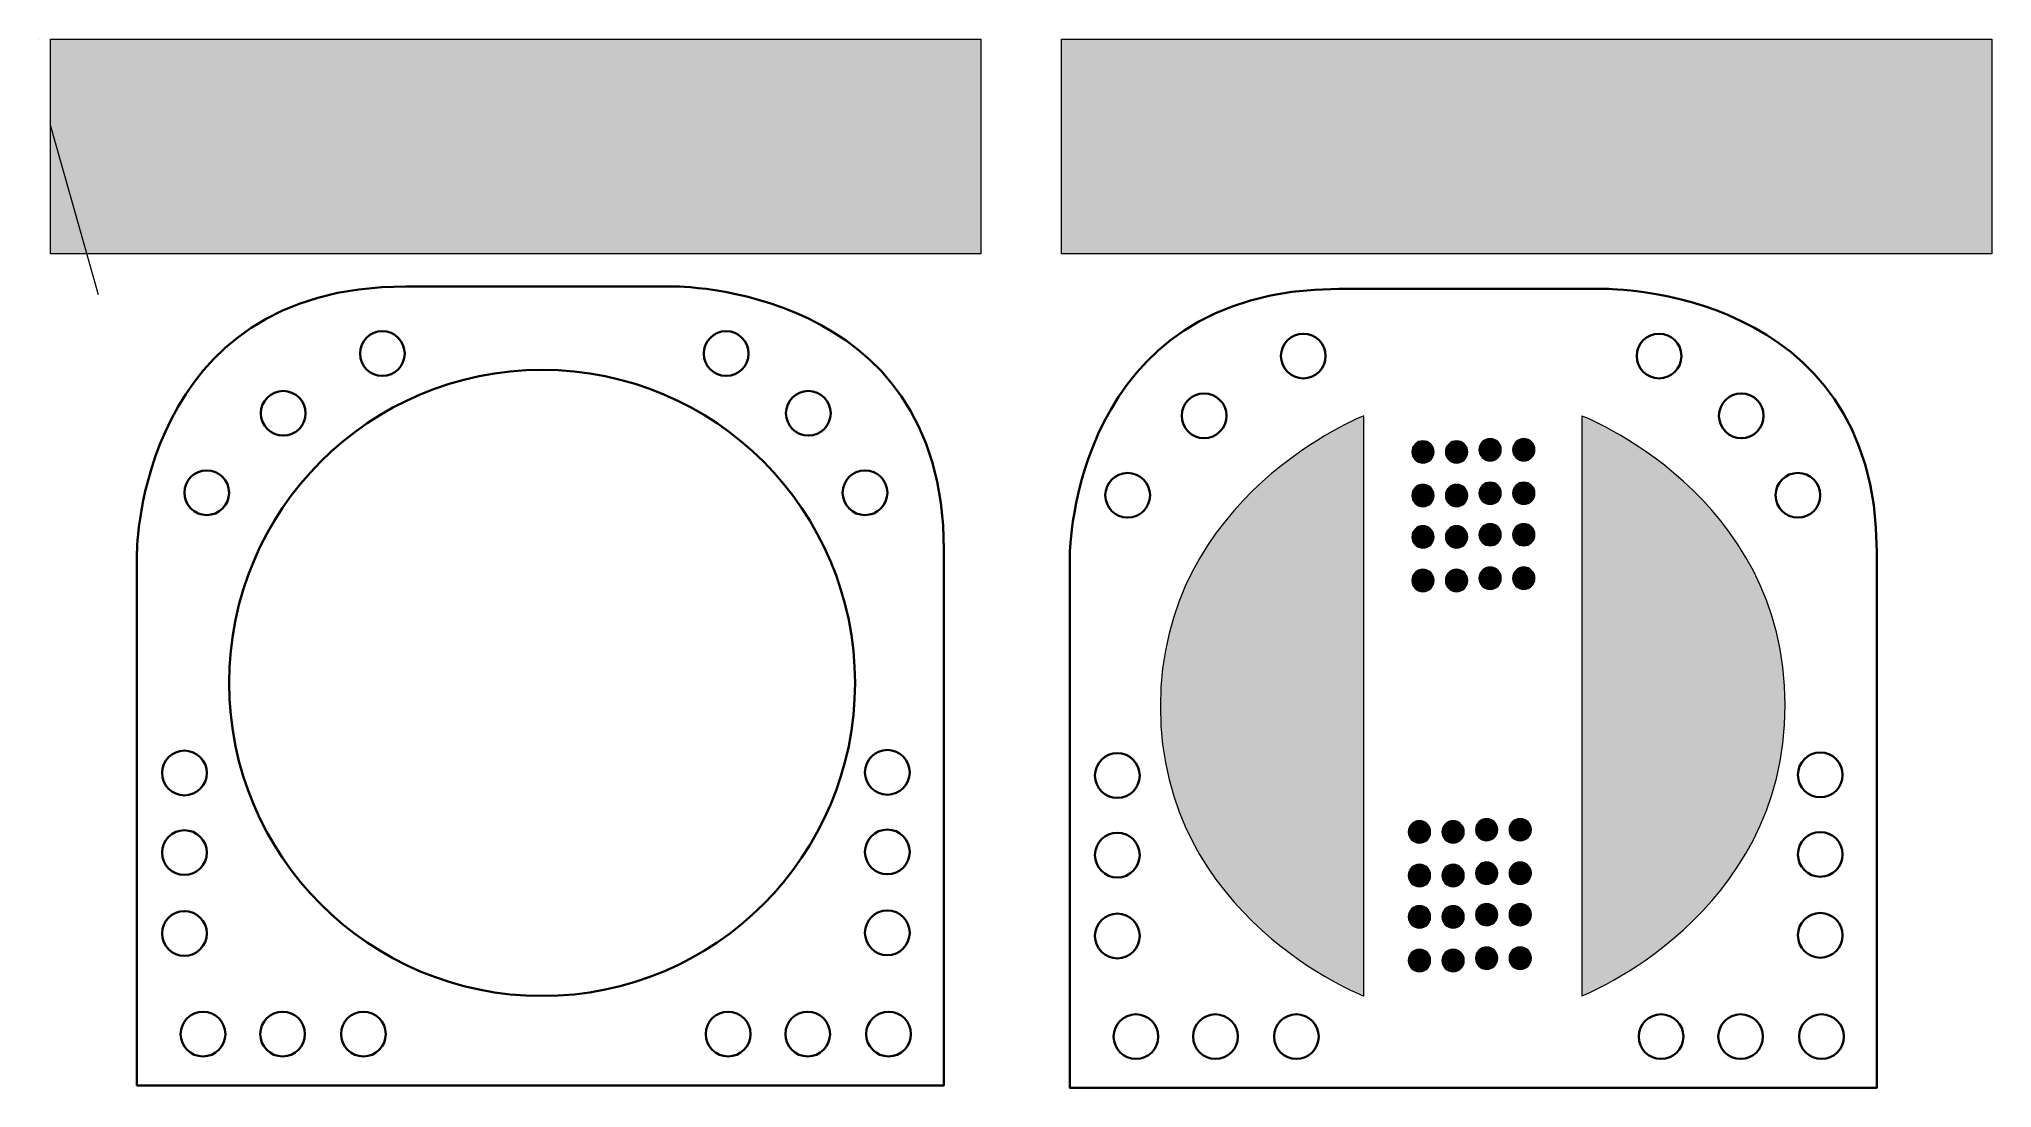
# Model space of a CAD drawing. Header units: inches. Extents: x 1.9 to 45.6, y -24.1 to -0.6.
import ezdxf

# ---------------------------------------------------------------- set-up
doc = ezdxf.new("R2010")
doc.units = ezdxf.units.IN
doc.header["$MEASUREMENT"] = 0
doc.layers.add('Layer 1', color=7, linetype='Continuous')

msp = doc.modelspace()

# ---------------------------------------------------------------- hatches: boundary and pattern name
at = {"layer": 'Layer 1', "true_color": 0xed1c24}
h = msp.add_hatch(color=240, dxfattribs=at)
h.dxf.hatch_style = 2
h.paths.add_polyline_path([(2.203, -0.604), (23.011, -0.604), (23.011, -5.404), (2.203, -5.404)])
h = msp.add_hatch(color=240, dxfattribs=at)
h.dxf.hatch_style = 2
h.paths.add_polyline_path([(24.813, -0.604), (45.622, -0.604), (45.622, -5.404), (24.813, -5.404)])
h = msp.add_hatch(color=240, dxfattribs=at)
h.dxf.hatch_style = 2
edge = h.paths.add_edge_path()
edge.add_spline(control_points=[(31.575, -9.028), (31.575, -9.028), (31.575, -22), (31.575, -22), (31.575, -22), (27.023, -20.251), (27.023, -15.528), (27.023, -10.805), (31.575, -9.028), (31.575, -9.028)], knot_values=[0, 0, 0, 0, 1, 1, 1, 2, 2, 2, 3, 3, 3, 3], degree=3, periodic=1)
h = msp.add_hatch(color=240, dxfattribs=at)
h.dxf.hatch_style = 2
edge = h.paths.add_edge_path()
edge.add_spline(control_points=[(36.446, -22), (36.446, -22), (36.446, -9.028), (36.446, -9.028), (36.446, -9.028), (40.997, -10.777), (40.997, -15.5), (40.997, -20.223), (36.446, -22), (36.446, -22)], knot_values=[0, 0, 0, 0, 1, 1, 1, 2, 2, 2, 3, 3, 3, 3], degree=3, periodic=1)
h = msp.add_hatch(color=240, dxfattribs=at)
h.dxf.hatch_style = 2
edge = h.paths.add_edge_path()
edge.add_spline(control_points=[(33.146, -9.836), (33.146, -9.974), (33.034, -10.086), (32.896, -10.086), (32.758, -10.086), (32.646, -9.974), (32.646, -9.836), (32.646, -9.698), (32.758, -9.586), (32.896, -9.586), (33.034, -9.586), (33.146, -9.698), (33.146, -9.836)], knot_values=[0, 0, 0, 0, 1, 1, 1, 2, 2, 2, 3, 3, 3, 4, 4, 4, 4], degree=3, periodic=1)
h = msp.add_hatch(color=240, dxfattribs=at)
h.dxf.hatch_style = 2
edge = h.paths.add_edge_path()
edge.add_spline(control_points=[(33.898, -9.836), (33.898, -9.974), (33.786, -10.086), (33.648, -10.086), (33.51, -10.086), (33.398, -9.974), (33.398, -9.836), (33.398, -9.698), (33.51, -9.586), (33.648, -9.586), (33.786, -9.586), (33.898, -9.698), (33.898, -9.836)], knot_values=[0, 0, 0, 0, 1, 1, 1, 2, 2, 2, 3, 3, 3, 4, 4, 4, 4], degree=3, periodic=1)
h = msp.add_hatch(color=240, dxfattribs=at)
h.dxf.hatch_style = 2
edge = h.paths.add_edge_path()
edge.add_spline(control_points=[(34.648, -9.786), (34.648, -9.924), (34.536, -10.036), (34.398, -10.036), (34.26, -10.036), (34.148, -9.924), (34.148, -9.786), (34.148, -9.648), (34.26, -9.536), (34.398, -9.536), (34.536, -9.536), (34.648, -9.648), (34.648, -9.786)], knot_values=[0, 0, 0, 0, 1, 1, 1, 2, 2, 2, 3, 3, 3, 4, 4, 4, 4], degree=3, periodic=1)
h = msp.add_hatch(color=240, dxfattribs=at)
h.dxf.hatch_style = 2
edge = h.paths.add_edge_path()
edge.add_spline(control_points=[(35.4, -9.786), (35.4, -9.924), (35.288, -10.036), (35.15, -10.036), (35.012, -10.036), (34.9, -9.924), (34.9, -9.786), (34.9, -9.648), (35.012, -9.536), (35.15, -9.536), (35.288, -9.536), (35.4, -9.648), (35.4, -9.786)], knot_values=[0, 0, 0, 0, 1, 1, 1, 2, 2, 2, 3, 3, 3, 4, 4, 4, 4], degree=3, periodic=1)
h = msp.add_hatch(color=240, dxfattribs=at)
h.dxf.hatch_style = 2
edge = h.paths.add_edge_path()
edge.add_spline(control_points=[(33.146, -10.81), (33.146, -10.948), (33.034, -11.06), (32.896, -11.06), (32.758, -11.06), (32.646, -10.948), (32.646, -10.81), (32.646, -10.672), (32.758, -10.56), (32.896, -10.56), (33.034, -10.56), (33.146, -10.672), (33.146, -10.81)], knot_values=[0, 0, 0, 0, 1, 1, 1, 2, 2, 2, 3, 3, 3, 4, 4, 4, 4], degree=3, periodic=1)
h = msp.add_hatch(color=240, dxfattribs=at)
h.dxf.hatch_style = 2
edge = h.paths.add_edge_path()
edge.add_spline(control_points=[(33.898, -10.81), (33.898, -10.948), (33.786, -11.06), (33.648, -11.06), (33.51, -11.06), (33.398, -10.948), (33.398, -10.81), (33.398, -10.672), (33.51, -10.56), (33.648, -10.56), (33.786, -10.56), (33.898, -10.672), (33.898, -10.81)], knot_values=[0, 0, 0, 0, 1, 1, 1, 2, 2, 2, 3, 3, 3, 4, 4, 4, 4], degree=3, periodic=1)
h = msp.add_hatch(color=240, dxfattribs=at)
h.dxf.hatch_style = 2
edge = h.paths.add_edge_path()
edge.add_spline(control_points=[(34.648, -10.76), (34.648, -10.898), (34.536, -11.01), (34.398, -11.01), (34.26, -11.01), (34.148, -10.898), (34.148, -10.76), (34.148, -10.622), (34.26, -10.51), (34.398, -10.51), (34.536, -10.51), (34.648, -10.622), (34.648, -10.76)], knot_values=[0, 0, 0, 0, 1, 1, 1, 2, 2, 2, 3, 3, 3, 4, 4, 4, 4], degree=3, periodic=1)
h = msp.add_hatch(color=240, dxfattribs=at)
h.dxf.hatch_style = 2
edge = h.paths.add_edge_path()
edge.add_spline(control_points=[(35.4, -10.76), (35.4, -10.898), (35.288, -11.01), (35.15, -11.01), (35.012, -11.01), (34.9, -10.898), (34.9, -10.76), (34.9, -10.622), (35.012, -10.51), (35.15, -10.51), (35.288, -10.51), (35.4, -10.622), (35.4, -10.76)], knot_values=[0, 0, 0, 0, 1, 1, 1, 2, 2, 2, 3, 3, 3, 4, 4, 4, 4], degree=3, periodic=1)
h = msp.add_hatch(color=240, dxfattribs=at)
h.dxf.hatch_style = 2
edge = h.paths.add_edge_path()
edge.add_spline(control_points=[(33.146, -11.736), (33.146, -11.874), (33.034, -11.986), (32.896, -11.986), (32.758, -11.986), (32.646, -11.874), (32.646, -11.736), (32.646, -11.598), (32.758, -11.486), (32.896, -11.486), (33.034, -11.486), (33.146, -11.598), (33.146, -11.736)], knot_values=[0, 0, 0, 0, 1, 1, 1, 2, 2, 2, 3, 3, 3, 4, 4, 4, 4], degree=3, periodic=1)
h = msp.add_hatch(color=240, dxfattribs=at)
h.dxf.hatch_style = 2
edge = h.paths.add_edge_path()
edge.add_spline(control_points=[(33.898, -11.736), (33.898, -11.874), (33.786, -11.986), (33.648, -11.986), (33.51, -11.986), (33.398, -11.874), (33.398, -11.736), (33.398, -11.598), (33.51, -11.486), (33.648, -11.486), (33.786, -11.486), (33.898, -11.598), (33.898, -11.736)], knot_values=[0, 0, 0, 0, 1, 1, 1, 2, 2, 2, 3, 3, 3, 4, 4, 4, 4], degree=3, periodic=1)
h = msp.add_hatch(color=240, dxfattribs=at)
h.dxf.hatch_style = 2
edge = h.paths.add_edge_path()
edge.add_spline(control_points=[(34.648, -11.686), (34.648, -11.824), (34.536, -11.936), (34.398, -11.936), (34.26, -11.936), (34.148, -11.824), (34.148, -11.686), (34.148, -11.548), (34.26, -11.436), (34.398, -11.436), (34.536, -11.436), (34.648, -11.548), (34.648, -11.686)], knot_values=[0, 0, 0, 0, 1, 1, 1, 2, 2, 2, 3, 3, 3, 4, 4, 4, 4], degree=3, periodic=1)
h = msp.add_hatch(color=240, dxfattribs=at)
h.dxf.hatch_style = 2
edge = h.paths.add_edge_path()
edge.add_spline(control_points=[(35.4, -11.686), (35.4, -11.824), (35.288, -11.936), (35.15, -11.936), (35.012, -11.936), (34.9, -11.824), (34.9, -11.686), (34.9, -11.548), (35.012, -11.436), (35.15, -11.436), (35.288, -11.436), (35.4, -11.548), (35.4, -11.686)], knot_values=[0, 0, 0, 0, 1, 1, 1, 2, 2, 2, 3, 3, 3, 4, 4, 4, 4], degree=3, periodic=1)
h = msp.add_hatch(color=240, dxfattribs=at)
h.dxf.hatch_style = 2
edge = h.paths.add_edge_path()
edge.add_spline(control_points=[(33.146, -12.71), (33.146, -12.848), (33.034, -12.96), (32.896, -12.96), (32.758, -12.96), (32.646, -12.848), (32.646, -12.71), (32.646, -12.572), (32.758, -12.46), (32.896, -12.46), (33.034, -12.46), (33.146, -12.572), (33.146, -12.71)], knot_values=[0, 0, 0, 0, 1, 1, 1, 2, 2, 2, 3, 3, 3, 4, 4, 4, 4], degree=3, periodic=1)
h = msp.add_hatch(color=240, dxfattribs=at)
h.dxf.hatch_style = 2
edge = h.paths.add_edge_path()
edge.add_spline(control_points=[(33.898, -12.71), (33.898, -12.848), (33.786, -12.96), (33.648, -12.96), (33.51, -12.96), (33.398, -12.848), (33.398, -12.71), (33.398, -12.572), (33.51, -12.46), (33.648, -12.46), (33.786, -12.46), (33.898, -12.572), (33.898, -12.71)], knot_values=[0, 0, 0, 0, 1, 1, 1, 2, 2, 2, 3, 3, 3, 4, 4, 4, 4], degree=3, periodic=1)
h = msp.add_hatch(color=240, dxfattribs=at)
h.dxf.hatch_style = 2
edge = h.paths.add_edge_path()
edge.add_spline(control_points=[(34.648, -12.66), (34.648, -12.798), (34.536, -12.91), (34.398, -12.91), (34.26, -12.91), (34.148, -12.798), (34.148, -12.66), (34.148, -12.522), (34.26, -12.41), (34.398, -12.41), (34.536, -12.41), (34.648, -12.522), (34.648, -12.66)], knot_values=[0, 0, 0, 0, 1, 1, 1, 2, 2, 2, 3, 3, 3, 4, 4, 4, 4], degree=3, periodic=1)
h = msp.add_hatch(color=240, dxfattribs=at)
h.dxf.hatch_style = 2
edge = h.paths.add_edge_path()
edge.add_spline(control_points=[(35.4, -12.66), (35.4, -12.798), (35.288, -12.91), (35.15, -12.91), (35.012, -12.91), (34.9, -12.798), (34.9, -12.66), (34.9, -12.522), (35.012, -12.41), (35.15, -12.41), (35.288, -12.41), (35.4, -12.522), (35.4, -12.66)], knot_values=[0, 0, 0, 0, 1, 1, 1, 2, 2, 2, 3, 3, 3, 4, 4, 4, 4], degree=3, periodic=1)
h = msp.add_hatch(color=240, dxfattribs=at)
h.dxf.hatch_style = 2
edge = h.paths.add_edge_path()
edge.add_spline(control_points=[(33.068, -18.332), (33.068, -18.47), (32.956, -18.582), (32.818, -18.582), (32.68, -18.582), (32.568, -18.47), (32.568, -18.332), (32.568, -18.194), (32.68, -18.082), (32.818, -18.082), (32.956, -18.082), (33.068, -18.194), (33.068, -18.332)], knot_values=[0, 0, 0, 0, 1, 1, 1, 2, 2, 2, 3, 3, 3, 4, 4, 4, 4], degree=3, periodic=1)
h = msp.add_hatch(color=240, dxfattribs=at)
h.dxf.hatch_style = 2
edge = h.paths.add_edge_path()
edge.add_spline(control_points=[(33.82, -18.332), (33.82, -18.47), (33.708, -18.582), (33.57, -18.582), (33.431, -18.582), (33.32, -18.47), (33.32, -18.332), (33.32, -18.194), (33.431, -18.082), (33.57, -18.082), (33.708, -18.082), (33.82, -18.194), (33.82, -18.332)], knot_values=[0, 0, 0, 0, 1, 1, 1, 2, 2, 2, 3, 3, 3, 4, 4, 4, 4], degree=3, periodic=1)
h = msp.add_hatch(color=240, dxfattribs=at)
h.dxf.hatch_style = 2
edge = h.paths.add_edge_path()
edge.add_spline(control_points=[(34.57, -18.282), (34.57, -18.42), (34.458, -18.532), (34.32, -18.532), (34.181, -18.532), (34.07, -18.42), (34.07, -18.282), (34.07, -18.144), (34.181, -18.032), (34.32, -18.032), (34.458, -18.032), (34.57, -18.144), (34.57, -18.282)], knot_values=[0, 0, 0, 0, 1, 1, 1, 2, 2, 2, 3, 3, 3, 4, 4, 4, 4], degree=3, periodic=1)
h = msp.add_hatch(color=240, dxfattribs=at)
h.dxf.hatch_style = 2
edge = h.paths.add_edge_path()
edge.add_spline(control_points=[(35.321, -18.282), (35.321, -18.42), (35.209, -18.532), (35.071, -18.532), (34.933, -18.532), (34.821, -18.42), (34.821, -18.282), (34.821, -18.144), (34.933, -18.032), (35.071, -18.032), (35.209, -18.032), (35.321, -18.144), (35.321, -18.282)], knot_values=[0, 0, 0, 0, 1, 1, 1, 2, 2, 2, 3, 3, 3, 4, 4, 4, 4], degree=3, periodic=1)
h = msp.add_hatch(color=240, dxfattribs=at)
h.dxf.hatch_style = 2
edge = h.paths.add_edge_path()
edge.add_spline(control_points=[(33.068, -19.306), (33.068, -19.444), (32.956, -19.556), (32.818, -19.556), (32.68, -19.556), (32.568, -19.444), (32.568, -19.306), (32.568, -19.168), (32.68, -19.056), (32.818, -19.056), (32.956, -19.056), (33.068, -19.168), (33.068, -19.306)], knot_values=[0, 0, 0, 0, 1, 1, 1, 2, 2, 2, 3, 3, 3, 4, 4, 4, 4], degree=3, periodic=1)
h = msp.add_hatch(color=240, dxfattribs=at)
h.dxf.hatch_style = 2
edge = h.paths.add_edge_path()
edge.add_spline(control_points=[(33.82, -19.306), (33.82, -19.444), (33.708, -19.556), (33.57, -19.556), (33.431, -19.556), (33.32, -19.444), (33.32, -19.306), (33.32, -19.168), (33.431, -19.056), (33.57, -19.056), (33.708, -19.056), (33.82, -19.168), (33.82, -19.306)], knot_values=[0, 0, 0, 0, 1, 1, 1, 2, 2, 2, 3, 3, 3, 4, 4, 4, 4], degree=3, periodic=1)
h = msp.add_hatch(color=240, dxfattribs=at)
h.dxf.hatch_style = 2
edge = h.paths.add_edge_path()
edge.add_spline(control_points=[(34.57, -19.256), (34.57, -19.394), (34.458, -19.506), (34.32, -19.506), (34.181, -19.506), (34.07, -19.394), (34.07, -19.256), (34.07, -19.118), (34.181, -19.006), (34.32, -19.006), (34.458, -19.006), (34.57, -19.118), (34.57, -19.256)], knot_values=[0, 0, 0, 0, 1, 1, 1, 2, 2, 2, 3, 3, 3, 4, 4, 4, 4], degree=3, periodic=1)
h = msp.add_hatch(color=240, dxfattribs=at)
h.dxf.hatch_style = 2
edge = h.paths.add_edge_path()
edge.add_spline(control_points=[(35.321, -19.256), (35.321, -19.394), (35.209, -19.506), (35.071, -19.506), (34.933, -19.506), (34.821, -19.394), (34.821, -19.256), (34.821, -19.118), (34.933, -19.006), (35.071, -19.006), (35.209, -19.006), (35.321, -19.118), (35.321, -19.256)], knot_values=[0, 0, 0, 0, 1, 1, 1, 2, 2, 2, 3, 3, 3, 4, 4, 4, 4], degree=3, periodic=1)
h = msp.add_hatch(color=240, dxfattribs=at)
h.dxf.hatch_style = 2
edge = h.paths.add_edge_path()
edge.add_spline(control_points=[(33.068, -20.232), (33.068, -20.37), (32.956, -20.482), (32.818, -20.482), (32.68, -20.482), (32.568, -20.37), (32.568, -20.232), (32.568, -20.094), (32.68, -19.982), (32.818, -19.982), (32.956, -19.982), (33.068, -20.094), (33.068, -20.232)], knot_values=[0, 0, 0, 0, 1, 1, 1, 2, 2, 2, 3, 3, 3, 4, 4, 4, 4], degree=3, periodic=1)
h = msp.add_hatch(color=240, dxfattribs=at)
h.dxf.hatch_style = 2
edge = h.paths.add_edge_path()
edge.add_spline(control_points=[(33.82, -20.232), (33.82, -20.37), (33.708, -20.482), (33.57, -20.482), (33.431, -20.482), (33.32, -20.37), (33.32, -20.232), (33.32, -20.094), (33.431, -19.982), (33.57, -19.982), (33.708, -19.982), (33.82, -20.094), (33.82, -20.232)], knot_values=[0, 0, 0, 0, 1, 1, 1, 2, 2, 2, 3, 3, 3, 4, 4, 4, 4], degree=3, periodic=1)
h = msp.add_hatch(color=240, dxfattribs=at)
h.dxf.hatch_style = 2
edge = h.paths.add_edge_path()
edge.add_spline(control_points=[(34.57, -20.182), (34.57, -20.32), (34.458, -20.432), (34.32, -20.432), (34.181, -20.432), (34.07, -20.32), (34.07, -20.182), (34.07, -20.044), (34.181, -19.932), (34.32, -19.932), (34.458, -19.932), (34.57, -20.044), (34.57, -20.182)], knot_values=[0, 0, 0, 0, 1, 1, 1, 2, 2, 2, 3, 3, 3, 4, 4, 4, 4], degree=3, periodic=1)
h = msp.add_hatch(color=240, dxfattribs=at)
h.dxf.hatch_style = 2
edge = h.paths.add_edge_path()
edge.add_spline(control_points=[(35.321, -20.182), (35.321, -20.32), (35.209, -20.432), (35.071, -20.432), (34.933, -20.432), (34.821, -20.32), (34.821, -20.182), (34.821, -20.044), (34.933, -19.932), (35.071, -19.932), (35.209, -19.932), (35.321, -20.044), (35.321, -20.182)], knot_values=[0, 0, 0, 0, 1, 1, 1, 2, 2, 2, 3, 3, 3, 4, 4, 4, 4], degree=3, periodic=1)
h = msp.add_hatch(color=240, dxfattribs=at)
h.dxf.hatch_style = 2
edge = h.paths.add_edge_path()
edge.add_spline(control_points=[(33.068, -21.206), (33.068, -21.344), (32.956, -21.456), (32.818, -21.456), (32.68, -21.456), (32.568, -21.344), (32.568, -21.206), (32.568, -21.068), (32.68, -20.956), (32.818, -20.956), (32.956, -20.956), (33.068, -21.068), (33.068, -21.206)], knot_values=[0, 0, 0, 0, 1, 1, 1, 2, 2, 2, 3, 3, 3, 4, 4, 4, 4], degree=3, periodic=1)
h = msp.add_hatch(color=240, dxfattribs=at)
h.dxf.hatch_style = 2
edge = h.paths.add_edge_path()
edge.add_spline(control_points=[(33.82, -21.206), (33.82, -21.344), (33.708, -21.456), (33.57, -21.456), (33.431, -21.456), (33.32, -21.344), (33.32, -21.206), (33.32, -21.068), (33.431, -20.956), (33.57, -20.956), (33.708, -20.956), (33.82, -21.068), (33.82, -21.206)], knot_values=[0, 0, 0, 0, 1, 1, 1, 2, 2, 2, 3, 3, 3, 4, 4, 4, 4], degree=3, periodic=1)
h = msp.add_hatch(color=240, dxfattribs=at)
h.dxf.hatch_style = 2
edge = h.paths.add_edge_path()
edge.add_spline(control_points=[(34.57, -21.156), (34.57, -21.294), (34.458, -21.406), (34.32, -21.406), (34.181, -21.406), (34.07, -21.294), (34.07, -21.156), (34.07, -21.018), (34.181, -20.906), (34.32, -20.906), (34.458, -20.906), (34.57, -21.018), (34.57, -21.156)], knot_values=[0, 0, 0, 0, 1, 1, 1, 2, 2, 2, 3, 3, 3, 4, 4, 4, 4], degree=3, periodic=1)
h = msp.add_hatch(color=240, dxfattribs=at)
h.dxf.hatch_style = 2
edge = h.paths.add_edge_path()
edge.add_spline(control_points=[(35.321, -21.156), (35.321, -21.294), (35.209, -21.406), (35.071, -21.406), (34.933, -21.406), (34.821, -21.294), (34.821, -21.156), (34.821, -21.018), (34.933, -20.906), (35.071, -20.906), (35.209, -20.906), (35.321, -21.018), (35.321, -21.156)], knot_values=[0, 0, 0, 0, 1, 1, 1, 2, 2, 2, 3, 3, 3, 4, 4, 4, 4], degree=3, periodic=1)

# ---------------------------------------------------------------- linework, layer by layer
at = {"layer": 'Layer 1', "lineweight": 0}
for points in [[(1.945, -0.604), (1.945, -0.604)], [(2.203, -0.604), (23.011, -0.604), (23.011, -5.404), (2.203, -5.404), (2.203, -0.604)], [(24.813, -0.604), (45.622, -0.604), (45.622, -5.404), (24.813, -5.404), (24.813, -0.604)], [(3.273, -6.326), (2.203, -2.53)]]:
    msp.add_lwpolyline(points, dxfattribs=at)
at = {"layer": 'Layer 1', "color": 179, "lineweight": 35, "true_color": 0x231f20}
for points in [[(31.575, -1.979), (31.575, -1.979)], [(36.471, -1.979), (36.471, -1.979)]]:
    msp.add_lwpolyline(points, dxfattribs=at)
for points, knots in [([(10.15, -6.135), (10.15, -6.135), (16.12, -6.135), (16.12, -6.135), (16.12, -6.135), (22.181, -6.089), (22.181, -12.014), (22.181, -17.939), (22.181, -24), (22.181, -24), (22.181, -24), (4.135, -24), (4.135, -24), (4.135, -24), (4.135, -12.06), (4.135, -12.06), (4.135, -12.06), (4.18, -6.135), (10.15, -6.135)], [0, 0, 0, 0, 1, 1, 1, 2, 2, 2, 3, 3, 3, 4, 4, 4, 5, 5, 5, 6, 6, 6, 6]), ([(31.015, -6.191), (31.015, -6.191), (36.985, -6.191), (36.985, -6.191), (36.985, -6.191), (43.046, -6.146), (43.046, -12.071), (43.046, -17.996), (43.046, -24.056), (43.046, -24.056), (43.046, -24.056), (25, -24.056), (25, -24.056), (25, -24.056), (25, -12.116), (25, -12.116), (25, -12.116), (25.045, -6.191), (31.015, -6.191)], [0, 0, 0, 0, 1, 1, 1, 2, 2, 2, 3, 3, 3, 4, 4, 4, 5, 5, 5, 6, 6, 6, 6]), ([(10.123, -7.635), (10.123, -7.911), (9.899, -8.135), (9.623, -8.135), (9.347, -8.135), (9.123, -7.911), (9.123, -7.635), (9.123, -7.359), (9.347, -7.135), (9.623, -7.135), (9.899, -7.135), (10.123, -7.359), (10.123, -7.635)], [0, 0, 0, 0, 1, 1, 1, 2, 2, 2, 3, 3, 3, 4, 4, 4, 4]), ([(17.812, -7.635), (17.812, -7.911), (17.588, -8.135), (17.312, -8.135), (17.036, -8.135), (16.812, -7.911), (16.812, -7.635), (16.812, -7.359), (17.036, -7.135), (17.312, -7.135), (17.588, -7.135), (17.812, -7.359), (17.812, -7.635)], [0, 0, 0, 0, 1, 1, 1, 2, 2, 2, 3, 3, 3, 4, 4, 4, 4]), ([(30.72, -7.691), (30.72, -7.967), (30.496, -8.191), (30.22, -8.191), (29.944, -8.191), (29.72, -7.967), (29.72, -7.691), (29.72, -7.415), (29.944, -7.191), (30.22, -7.191), (30.496, -7.191), (30.72, -7.415), (30.72, -7.691)], [0, 0, 0, 0, 1, 1, 1, 2, 2, 2, 3, 3, 3, 4, 4, 4, 4]), ([(38.677, -7.691), (38.677, -7.967), (38.453, -8.191), (38.177, -8.191), (37.901, -8.191), (37.677, -7.967), (37.677, -7.691), (37.677, -7.415), (37.901, -7.191), (38.177, -7.191), (38.453, -7.191), (38.677, -7.415), (38.677, -7.691)], [0, 0, 0, 0, 1, 1, 1, 2, 2, 2, 3, 3, 3, 4, 4, 4, 4]), ([(20.195, -15), (20.195, -18.866), (17.061, -22), (13.195, -22), (9.329, -22), (6.195, -18.866), (6.195, -15), (6.195, -11.134), (9.329, -8), (13.195, -8), (17.061, -8), (20.195, -11.134), (20.195, -15)], [0, 0, 0, 0, 1, 1, 1, 2, 2, 2, 3, 3, 3, 4, 4, 4, 4]), ([(7.905, -8.971), (7.905, -9.247), (7.682, -9.471), (7.405, -9.471), (7.129, -9.471), (6.905, -9.247), (6.905, -8.971), (6.905, -8.695), (7.129, -8.471), (7.405, -8.471), (7.682, -8.471), (7.905, -8.695), (7.905, -8.971)], [0, 0, 0, 0, 1, 1, 1, 2, 2, 2, 3, 3, 3, 4, 4, 4, 4]), ([(19.65, -8.971), (19.65, -9.247), (19.426, -9.471), (19.15, -9.471), (18.874, -9.471), (18.65, -9.247), (18.65, -8.971), (18.65, -8.695), (18.874, -8.471), (19.15, -8.471), (19.426, -8.471), (19.65, -8.695), (19.65, -8.971)], [0, 0, 0, 0, 1, 1, 1, 2, 2, 2, 3, 3, 3, 4, 4, 4, 4]), ([(28.502, -9.028), (28.502, -9.304), (28.278, -9.528), (28.002, -9.528), (27.726, -9.528), (27.502, -9.304), (27.502, -9.028), (27.502, -8.752), (27.726, -8.528), (28.002, -8.528), (28.278, -8.528), (28.502, -8.752), (28.502, -9.028)], [0, 0, 0, 0, 1, 1, 1, 2, 2, 2, 3, 3, 3, 4, 4, 4, 4]), ([(40.516, -9.028), (40.516, -9.304), (40.292, -9.528), (40.016, -9.528), (39.74, -9.528), (39.516, -9.304), (39.516, -9.028), (39.516, -8.752), (39.74, -8.528), (40.016, -8.528), (40.292, -8.528), (40.516, -8.752), (40.516, -9.028)], [0, 0, 0, 0, 1, 1, 1, 2, 2, 2, 3, 3, 3, 4, 4, 4, 4]), ([(6.195, -10.748), (6.195, -11.024), (5.972, -11.248), (5.695, -11.248), (5.419, -11.248), (5.195, -11.024), (5.195, -10.748), (5.195, -10.472), (5.419, -10.248), (5.695, -10.248), (5.972, -10.248), (6.195, -10.472), (6.195, -10.748)], [0, 0, 0, 0, 1, 1, 1, 2, 2, 2, 3, 3, 3, 4, 4, 4, 4]), ([(20.917, -10.748), (20.917, -11.024), (20.693, -11.248), (20.417, -11.248), (20.141, -11.248), (19.917, -11.024), (19.917, -10.748), (19.917, -10.472), (20.141, -10.248), (20.417, -10.248), (20.693, -10.248), (20.917, -10.472), (20.917, -10.748)], [0, 0, 0, 0, 1, 1, 1, 2, 2, 2, 3, 3, 3, 4, 4, 4, 4]), ([(26.792, -10.804), (26.792, -11.081), (26.568, -11.305), (26.292, -11.305), (26.016, -11.305), (25.792, -11.081), (25.792, -10.804), (25.792, -10.528), (26.016, -10.305), (26.292, -10.305), (26.568, -10.305), (26.792, -10.528), (26.792, -10.804)], [0, 0, 0, 0, 1, 1, 1, 2, 2, 2, 3, 3, 3, 4, 4, 4, 4]), ([(41.782, -10.804), (41.782, -11.081), (41.558, -11.305), (41.282, -11.305), (41.006, -11.305), (40.782, -11.081), (40.782, -10.804), (40.782, -10.528), (41.006, -10.304), (41.282, -10.304), (41.558, -10.304), (41.782, -10.528), (41.782, -10.804)], [0, 0, 0, 0, 1, 1, 1, 2, 2, 2, 3, 3, 3, 4, 4, 4, 4]), ([(5.195, -17.514), (4.919, -17.514), (4.695, -17.291), (4.695, -17.014), (4.695, -16.738), (4.919, -16.514), (5.195, -16.514), (5.472, -16.514), (5.696, -16.738), (5.696, -17.014), (5.696, -17.291), (5.472, -17.514), (5.195, -17.514)], [0, 0, 0, 0, 1, 1, 1, 2, 2, 2, 3, 3, 3, 4, 4, 4, 4]), ([(20.917, -17.5), (20.641, -17.5), (20.417, -17.276), (20.417, -17), (20.417, -16.724), (20.641, -16.5), (20.917, -16.5), (21.193, -16.5), (21.417, -16.724), (21.417, -17), (21.417, -17.276), (21.193, -17.5), (20.917, -17.5)], [0, 0, 0, 0, 1, 1, 1, 2, 2, 2, 3, 3, 3, 4, 4, 4, 4]), ([(26.061, -17.571), (25.785, -17.571), (25.561, -17.347), (25.561, -17.071), (25.561, -16.795), (25.785, -16.571), (26.061, -16.571), (26.337, -16.571), (26.561, -16.795), (26.561, -17.071), (26.561, -17.347), (26.337, -17.571), (26.061, -17.571)], [0, 0, 0, 0, 1, 1, 1, 2, 2, 2, 3, 3, 3, 4, 4, 4, 4]), ([(41.782, -17.556), (41.506, -17.556), (41.282, -17.332), (41.282, -17.056), (41.282, -16.78), (41.506, -16.556), (41.782, -16.556), (42.058, -16.556), (42.282, -16.78), (42.282, -17.056), (42.282, -17.332), (42.058, -17.556), (41.782, -17.556)], [0, 0, 0, 0, 1, 1, 1, 2, 2, 2, 3, 3, 3, 4, 4, 4, 4]), ([(5.195, -19.294), (4.919, -19.294), (4.695, -19.07), (4.695, -18.794), (4.695, -18.518), (4.919, -18.294), (5.195, -18.294), (5.472, -18.294), (5.696, -18.518), (5.696, -18.794), (5.696, -19.07), (5.472, -19.294), (5.195, -19.294)], [0, 0, 0, 0, 1, 1, 1, 2, 2, 2, 3, 3, 3, 4, 4, 4, 4]), ([(20.917, -19.279), (20.641, -19.279), (20.417, -19.055), (20.417, -18.779), (20.417, -18.503), (20.641, -18.279), (20.917, -18.279), (21.193, -18.279), (21.417, -18.503), (21.417, -18.779), (21.417, -19.055), (21.193, -19.279), (20.917, -19.279)], [0, 0, 0, 0, 1, 1, 1, 2, 2, 2, 3, 3, 3, 4, 4, 4, 4]), ([(41.782, -19.335), (41.506, -19.335), (41.282, -19.112), (41.282, -18.836), (41.282, -18.559), (41.506, -18.335), (41.782, -18.335), (42.058, -18.335), (42.282, -18.559), (42.282, -18.836), (42.282, -19.112), (42.058, -19.335), (41.782, -19.335)], [0, 0, 0, 0, 1, 1, 1, 2, 2, 2, 3, 3, 3, 4, 4, 4, 4]), ([(26.061, -19.35), (25.785, -19.35), (25.561, -19.126), (25.561, -18.85), (25.561, -18.574), (25.785, -18.35), (26.061, -18.35), (26.337, -18.35), (26.561, -18.574), (26.561, -18.85), (26.561, -19.126), (26.337, -19.35), (26.061, -19.35)], [0, 0, 0, 0, 1, 1, 1, 2, 2, 2, 3, 3, 3, 4, 4, 4, 4]), ([(20.917, -21.088), (20.641, -21.088), (20.417, -20.864), (20.417, -20.588), (20.417, -20.312), (20.641, -20.088), (20.917, -20.088), (21.193, -20.088), (21.417, -20.312), (21.417, -20.588), (21.417, -20.864), (21.193, -21.088), (20.917, -21.088)], [0, 0, 0, 0, 1, 1, 1, 2, 2, 2, 3, 3, 3, 4, 4, 4, 4]), ([(5.195, -21.103), (4.919, -21.103), (4.695, -20.879), (4.695, -20.603), (4.695, -20.326), (4.919, -20.103), (5.195, -20.103), (5.472, -20.103), (5.696, -20.326), (5.696, -20.603), (5.696, -20.879), (5.472, -21.103), (5.195, -21.103)], [0, 0, 0, 0, 1, 1, 1, 2, 2, 2, 3, 3, 3, 4, 4, 4, 4]), ([(26.061, -21.159), (25.785, -21.159), (25.561, -20.935), (25.561, -20.659), (25.561, -20.383), (25.785, -20.159), (26.061, -20.159), (26.337, -20.159), (26.561, -20.383), (26.561, -20.659), (26.561, -20.935), (26.337, -21.159), (26.061, -21.159)], [0, 0, 0, 0, 1, 1, 1, 2, 2, 2, 3, 3, 3, 4, 4, 4, 4]), ([(41.782, -21.144), (41.506, -21.144), (41.282, -20.92), (41.282, -20.644), (41.282, -20.368), (41.506, -20.144), (41.782, -20.144), (42.058, -20.144), (42.282, -20.368), (42.282, -20.644), (42.282, -20.92), (42.058, -21.144), (41.782, -21.144)], [0, 0, 0, 0, 1, 1, 1, 2, 2, 2, 3, 3, 3, 4, 4, 4, 4]), ([(6.111, -22.852), (6.111, -23.128), (5.887, -23.352), (5.611, -23.352), (5.335, -23.352), (5.111, -23.128), (5.111, -22.852), (5.111, -22.576), (5.335, -22.352), (5.611, -22.352), (5.887, -22.352), (6.111, -22.576), (6.111, -22.852)], [0, 0, 0, 0, 1, 1, 1, 2, 2, 2, 3, 3, 3, 4, 4, 4, 4]), ([(7.891, -22.852), (7.891, -23.128), (7.667, -23.352), (7.391, -23.352), (7.115, -23.352), (6.891, -23.128), (6.891, -22.852), (6.891, -22.576), (7.115, -22.352), (7.391, -22.352), (7.667, -22.352), (7.891, -22.576), (7.891, -22.852)], [0, 0, 0, 0, 1, 1, 1, 2, 2, 2, 3, 3, 3, 4, 4, 4, 4]), ([(9.699, -22.852), (9.699, -23.128), (9.476, -23.352), (9.2, -23.352), (8.923, -23.352), (8.7, -23.128), (8.7, -22.852), (8.7, -22.576), (8.923, -22.352), (9.2, -22.352), (9.476, -22.352), (9.699, -22.576), (9.699, -22.852)], [0, 0, 0, 0, 1, 1, 1, 2, 2, 2, 3, 3, 3, 4, 4, 4, 4]), ([(17.856, -22.852), (17.856, -23.128), (17.632, -23.352), (17.356, -23.352), (17.08, -23.352), (16.856, -23.128), (16.856, -22.852), (16.856, -22.576), (17.08, -22.352), (17.356, -22.352), (17.632, -22.352), (17.856, -22.576), (17.856, -22.852)], [0, 0, 0, 0, 1, 1, 1, 2, 2, 2, 3, 3, 3, 4, 4, 4, 4]), ([(19.636, -22.852), (19.636, -23.128), (19.412, -23.352), (19.136, -23.352), (18.859, -23.352), (18.636, -23.128), (18.636, -22.852), (18.636, -22.576), (18.859, -22.352), (19.136, -22.352), (19.412, -22.352), (19.636, -22.576), (19.636, -22.852)], [0, 0, 0, 0, 1, 1, 1, 2, 2, 2, 3, 3, 3, 4, 4, 4, 4]), ([(21.444, -22.852), (21.444, -23.128), (21.221, -23.352), (20.944, -23.352), (20.668, -23.352), (20.444, -23.128), (20.444, -22.852), (20.444, -22.576), (20.668, -22.352), (20.944, -22.352), (21.221, -22.352), (21.444, -22.576), (21.444, -22.852)], [0, 0, 0, 0, 1, 1, 1, 2, 2, 2, 3, 3, 3, 4, 4, 4, 4]), ([(26.977, -22.909), (26.977, -23.185), (26.753, -23.409), (26.477, -23.409), (26.201, -23.409), (25.977, -23.185), (25.977, -22.909), (25.977, -22.632), (26.201, -22.409), (26.477, -22.409), (26.753, -22.409), (26.977, -22.632), (26.977, -22.909)], [0, 0, 0, 0, 1, 1, 1, 2, 2, 2, 3, 3, 3, 4, 4, 4, 4]), ([(28.756, -22.909), (28.756, -23.185), (28.532, -23.409), (28.256, -23.409), (27.98, -23.409), (27.756, -23.185), (27.756, -22.909), (27.756, -22.632), (27.98, -22.409), (28.256, -22.409), (28.532, -22.409), (28.756, -22.632), (28.756, -22.909)], [0, 0, 0, 0, 1, 1, 1, 2, 2, 2, 3, 3, 3, 4, 4, 4, 4]), ([(30.565, -22.909), (30.565, -23.185), (30.341, -23.409), (30.065, -23.409), (29.789, -23.409), (29.565, -23.185), (29.565, -22.909), (29.565, -22.632), (29.789, -22.409), (30.065, -22.409), (30.341, -22.409), (30.565, -22.632), (30.565, -22.909)], [0, 0, 0, 0, 1, 1, 1, 2, 2, 2, 3, 3, 3, 4, 4, 4, 4]), ([(38.722, -22.909), (38.722, -23.185), (38.498, -23.409), (38.222, -23.409), (37.945, -23.409), (37.722, -23.185), (37.722, -22.909), (37.722, -22.632), (37.945, -22.409), (38.222, -22.409), (38.498, -22.409), (38.722, -22.632), (38.722, -22.909)], [0, 0, 0, 0, 1, 1, 1, 2, 2, 2, 3, 3, 3, 4, 4, 4, 4]), ([(40.501, -22.909), (40.501, -23.185), (40.277, -23.409), (40.001, -23.409), (39.725, -23.409), (39.501, -23.185), (39.501, -22.909), (39.501, -22.632), (39.725, -22.409), (40.001, -22.409), (40.277, -22.409), (40.501, -22.632), (40.501, -22.909)], [0, 0, 0, 0, 1, 1, 1, 2, 2, 2, 3, 3, 3, 4, 4, 4, 4]), ([(42.31, -22.909), (42.31, -23.185), (42.086, -23.409), (41.81, -23.409), (41.534, -23.409), (41.31, -23.185), (41.31, -22.909), (41.31, -22.632), (41.534, -22.409), (41.81, -22.409), (42.086, -22.409), (42.31, -22.632), (42.31, -22.909)], [0, 0, 0, 0, 1, 1, 1, 2, 2, 2, 3, 3, 3, 4, 4, 4, 4])]:
    msp.add_open_spline(points, degree=3, knots=knots, dxfattribs=at)
at = {"layer": 'Layer 1', "lineweight": 0}
for points, knots in [([(31.575, -9.028), (31.575, -9.028), (31.575, -22), (31.575, -22), (31.575, -22), (27.023, -20.251), (27.023, -15.528), (27.023, -10.805), (31.575, -9.028), (31.575, -9.028)], [0, 0, 0, 0, 1, 1, 1, 2, 2, 2, 3, 3, 3, 3]), ([(36.446, -22), (36.446, -22), (36.446, -9.028), (36.446, -9.028), (36.446, -9.028), (40.997, -10.777), (40.997, -15.5), (40.997, -20.223), (36.446, -22), (36.446, -22)], [0, 0, 0, 0, 1, 1, 1, 2, 2, 2, 3, 3, 3, 3]), ([(33.146, -9.836), (33.146, -9.974), (33.034, -10.086), (32.896, -10.086), (32.758, -10.086), (32.646, -9.974), (32.646, -9.836), (32.646, -9.698), (32.758, -9.586), (32.896, -9.586), (33.034, -9.586), (33.146, -9.698), (33.146, -9.836)], [0, 0, 0, 0, 1, 1, 1, 2, 2, 2, 3, 3, 3, 4, 4, 4, 4]), ([(33.898, -9.836), (33.898, -9.974), (33.786, -10.086), (33.648, -10.086), (33.51, -10.086), (33.398, -9.974), (33.398, -9.836), (33.398, -9.698), (33.51, -9.586), (33.648, -9.586), (33.786, -9.586), (33.898, -9.698), (33.898, -9.836)], [0, 0, 0, 0, 1, 1, 1, 2, 2, 2, 3, 3, 3, 4, 4, 4, 4]), ([(34.648, -9.786), (34.648, -9.924), (34.536, -10.036), (34.398, -10.036), (34.26, -10.036), (34.148, -9.924), (34.148, -9.786), (34.148, -9.648), (34.26, -9.536), (34.398, -9.536), (34.536, -9.536), (34.648, -9.648), (34.648, -9.786)], [0, 0, 0, 0, 1, 1, 1, 2, 2, 2, 3, 3, 3, 4, 4, 4, 4]), ([(35.4, -9.786), (35.4, -9.924), (35.288, -10.036), (35.15, -10.036), (35.012, -10.036), (34.9, -9.924), (34.9, -9.786), (34.9, -9.648), (35.012, -9.536), (35.15, -9.536), (35.288, -9.536), (35.4, -9.648), (35.4, -9.786)], [0, 0, 0, 0, 1, 1, 1, 2, 2, 2, 3, 3, 3, 4, 4, 4, 4]), ([(33.146, -10.81), (33.146, -10.948), (33.034, -11.06), (32.896, -11.06), (32.758, -11.06), (32.646, -10.948), (32.646, -10.81), (32.646, -10.672), (32.758, -10.56), (32.896, -10.56), (33.034, -10.56), (33.146, -10.672), (33.146, -10.81)], [0, 0, 0, 0, 1, 1, 1, 2, 2, 2, 3, 3, 3, 4, 4, 4, 4]), ([(33.898, -10.81), (33.898, -10.948), (33.786, -11.06), (33.648, -11.06), (33.51, -11.06), (33.398, -10.948), (33.398, -10.81), (33.398, -10.672), (33.51, -10.56), (33.648, -10.56), (33.786, -10.56), (33.898, -10.672), (33.898, -10.81)], [0, 0, 0, 0, 1, 1, 1, 2, 2, 2, 3, 3, 3, 4, 4, 4, 4]), ([(34.648, -10.76), (34.648, -10.898), (34.536, -11.01), (34.398, -11.01), (34.26, -11.01), (34.148, -10.898), (34.148, -10.76), (34.148, -10.622), (34.26, -10.51), (34.398, -10.51), (34.536, -10.51), (34.648, -10.622), (34.648, -10.76)], [0, 0, 0, 0, 1, 1, 1, 2, 2, 2, 3, 3, 3, 4, 4, 4, 4]), ([(35.4, -10.76), (35.4, -10.898), (35.288, -11.01), (35.15, -11.01), (35.012, -11.01), (34.9, -10.898), (34.9, -10.76), (34.9, -10.622), (35.012, -10.51), (35.15, -10.51), (35.288, -10.51), (35.4, -10.622), (35.4, -10.76)], [0, 0, 0, 0, 1, 1, 1, 2, 2, 2, 3, 3, 3, 4, 4, 4, 4]), ([(33.146, -11.736), (33.146, -11.874), (33.034, -11.986), (32.896, -11.986), (32.758, -11.986), (32.646, -11.874), (32.646, -11.736), (32.646, -11.598), (32.758, -11.486), (32.896, -11.486), (33.034, -11.486), (33.146, -11.598), (33.146, -11.736)], [0, 0, 0, 0, 1, 1, 1, 2, 2, 2, 3, 3, 3, 4, 4, 4, 4]), ([(33.898, -11.736), (33.898, -11.874), (33.786, -11.986), (33.648, -11.986), (33.51, -11.986), (33.398, -11.874), (33.398, -11.736), (33.398, -11.598), (33.51, -11.486), (33.648, -11.486), (33.786, -11.486), (33.898, -11.598), (33.898, -11.736)], [0, 0, 0, 0, 1, 1, 1, 2, 2, 2, 3, 3, 3, 4, 4, 4, 4]), ([(34.648, -11.686), (34.648, -11.824), (34.536, -11.936), (34.398, -11.936), (34.26, -11.936), (34.148, -11.824), (34.148, -11.686), (34.148, -11.548), (34.26, -11.436), (34.398, -11.436), (34.536, -11.436), (34.648, -11.548), (34.648, -11.686)], [0, 0, 0, 0, 1, 1, 1, 2, 2, 2, 3, 3, 3, 4, 4, 4, 4]), ([(35.4, -11.686), (35.4, -11.824), (35.288, -11.936), (35.15, -11.936), (35.012, -11.936), (34.9, -11.824), (34.9, -11.686), (34.9, -11.548), (35.012, -11.436), (35.15, -11.436), (35.288, -11.436), (35.4, -11.548), (35.4, -11.686)], [0, 0, 0, 0, 1, 1, 1, 2, 2, 2, 3, 3, 3, 4, 4, 4, 4]), ([(33.146, -12.71), (33.146, -12.848), (33.034, -12.96), (32.896, -12.96), (32.758, -12.96), (32.646, -12.848), (32.646, -12.71), (32.646, -12.572), (32.758, -12.46), (32.896, -12.46), (33.034, -12.46), (33.146, -12.572), (33.146, -12.71)], [0, 0, 0, 0, 1, 1, 1, 2, 2, 2, 3, 3, 3, 4, 4, 4, 4]), ([(33.898, -12.71), (33.898, -12.848), (33.786, -12.96), (33.648, -12.96), (33.51, -12.96), (33.398, -12.848), (33.398, -12.71), (33.398, -12.572), (33.51, -12.46), (33.648, -12.46), (33.786, -12.46), (33.898, -12.572), (33.898, -12.71)], [0, 0, 0, 0, 1, 1, 1, 2, 2, 2, 3, 3, 3, 4, 4, 4, 4]), ([(34.648, -12.66), (34.648, -12.798), (34.536, -12.91), (34.398, -12.91), (34.26, -12.91), (34.148, -12.798), (34.148, -12.66), (34.148, -12.522), (34.26, -12.41), (34.398, -12.41), (34.536, -12.41), (34.648, -12.522), (34.648, -12.66)], [0, 0, 0, 0, 1, 1, 1, 2, 2, 2, 3, 3, 3, 4, 4, 4, 4]), ([(35.4, -12.66), (35.4, -12.798), (35.288, -12.91), (35.15, -12.91), (35.012, -12.91), (34.9, -12.798), (34.9, -12.66), (34.9, -12.522), (35.012, -12.41), (35.15, -12.41), (35.288, -12.41), (35.4, -12.522), (35.4, -12.66)], [0, 0, 0, 0, 1, 1, 1, 2, 2, 2, 3, 3, 3, 4, 4, 4, 4]), ([(33.068, -18.332), (33.068, -18.47), (32.956, -18.582), (32.818, -18.582), (32.68, -18.582), (32.568, -18.47), (32.568, -18.332), (32.568, -18.194), (32.68, -18.082), (32.818, -18.082), (32.956, -18.082), (33.068, -18.194), (33.068, -18.332)], [0, 0, 0, 0, 1, 1, 1, 2, 2, 2, 3, 3, 3, 4, 4, 4, 4]), ([(33.82, -18.332), (33.82, -18.47), (33.708, -18.582), (33.57, -18.582), (33.431, -18.582), (33.32, -18.47), (33.32, -18.332), (33.32, -18.194), (33.431, -18.082), (33.57, -18.082), (33.708, -18.082), (33.82, -18.194), (33.82, -18.332)], [0, 0, 0, 0, 1, 1, 1, 2, 2, 2, 3, 3, 3, 4, 4, 4, 4]), ([(34.57, -18.282), (34.57, -18.42), (34.458, -18.532), (34.32, -18.532), (34.181, -18.532), (34.07, -18.42), (34.07, -18.282), (34.07, -18.144), (34.181, -18.032), (34.32, -18.032), (34.458, -18.032), (34.57, -18.144), (34.57, -18.282)], [0, 0, 0, 0, 1, 1, 1, 2, 2, 2, 3, 3, 3, 4, 4, 4, 4]), ([(35.321, -18.282), (35.321, -18.42), (35.209, -18.532), (35.071, -18.532), (34.933, -18.532), (34.821, -18.42), (34.821, -18.282), (34.821, -18.144), (34.933, -18.032), (35.071, -18.032), (35.209, -18.032), (35.321, -18.144), (35.321, -18.282)], [0, 0, 0, 0, 1, 1, 1, 2, 2, 2, 3, 3, 3, 4, 4, 4, 4]), ([(33.068, -19.306), (33.068, -19.444), (32.956, -19.556), (32.818, -19.556), (32.68, -19.556), (32.568, -19.444), (32.568, -19.306), (32.568, -19.168), (32.68, -19.056), (32.818, -19.056), (32.956, -19.056), (33.068, -19.168), (33.068, -19.306)], [0, 0, 0, 0, 1, 1, 1, 2, 2, 2, 3, 3, 3, 4, 4, 4, 4]), ([(33.82, -19.306), (33.82, -19.444), (33.708, -19.556), (33.57, -19.556), (33.431, -19.556), (33.32, -19.444), (33.32, -19.306), (33.32, -19.168), (33.431, -19.056), (33.57, -19.056), (33.708, -19.056), (33.82, -19.168), (33.82, -19.306)], [0, 0, 0, 0, 1, 1, 1, 2, 2, 2, 3, 3, 3, 4, 4, 4, 4]), ([(34.57, -19.256), (34.57, -19.394), (34.458, -19.506), (34.32, -19.506), (34.181, -19.506), (34.07, -19.394), (34.07, -19.256), (34.07, -19.118), (34.181, -19.006), (34.32, -19.006), (34.458, -19.006), (34.57, -19.118), (34.57, -19.256)], [0, 0, 0, 0, 1, 1, 1, 2, 2, 2, 3, 3, 3, 4, 4, 4, 4]), ([(35.321, -19.256), (35.321, -19.394), (35.209, -19.506), (35.071, -19.506), (34.933, -19.506), (34.821, -19.394), (34.821, -19.256), (34.821, -19.118), (34.933, -19.006), (35.071, -19.006), (35.209, -19.006), (35.321, -19.118), (35.321, -19.256)], [0, 0, 0, 0, 1, 1, 1, 2, 2, 2, 3, 3, 3, 4, 4, 4, 4]), ([(33.068, -20.232), (33.068, -20.37), (32.956, -20.482), (32.818, -20.482), (32.68, -20.482), (32.568, -20.37), (32.568, -20.232), (32.568, -20.094), (32.68, -19.982), (32.818, -19.982), (32.956, -19.982), (33.068, -20.094), (33.068, -20.232)], [0, 0, 0, 0, 1, 1, 1, 2, 2, 2, 3, 3, 3, 4, 4, 4, 4]), ([(33.82, -20.232), (33.82, -20.37), (33.708, -20.482), (33.57, -20.482), (33.431, -20.482), (33.32, -20.37), (33.32, -20.232), (33.32, -20.094), (33.431, -19.982), (33.57, -19.982), (33.708, -19.982), (33.82, -20.094), (33.82, -20.232)], [0, 0, 0, 0, 1, 1, 1, 2, 2, 2, 3, 3, 3, 4, 4, 4, 4]), ([(34.57, -20.182), (34.57, -20.32), (34.458, -20.432), (34.32, -20.432), (34.181, -20.432), (34.07, -20.32), (34.07, -20.182), (34.07, -20.044), (34.181, -19.932), (34.32, -19.932), (34.458, -19.932), (34.57, -20.044), (34.57, -20.182)], [0, 0, 0, 0, 1, 1, 1, 2, 2, 2, 3, 3, 3, 4, 4, 4, 4]), ([(35.321, -20.182), (35.321, -20.32), (35.209, -20.432), (35.071, -20.432), (34.933, -20.432), (34.821, -20.32), (34.821, -20.182), (34.821, -20.044), (34.933, -19.932), (35.071, -19.932), (35.209, -19.932), (35.321, -20.044), (35.321, -20.182)], [0, 0, 0, 0, 1, 1, 1, 2, 2, 2, 3, 3, 3, 4, 4, 4, 4]), ([(33.068, -21.206), (33.068, -21.344), (32.956, -21.456), (32.818, -21.456), (32.68, -21.456), (32.568, -21.344), (32.568, -21.206), (32.568, -21.068), (32.68, -20.956), (32.818, -20.956), (32.956, -20.956), (33.068, -21.068), (33.068, -21.206)], [0, 0, 0, 0, 1, 1, 1, 2, 2, 2, 3, 3, 3, 4, 4, 4, 4]), ([(33.82, -21.206), (33.82, -21.344), (33.708, -21.456), (33.57, -21.456), (33.431, -21.456), (33.32, -21.344), (33.32, -21.206), (33.32, -21.068), (33.431, -20.956), (33.57, -20.956), (33.708, -20.956), (33.82, -21.068), (33.82, -21.206)], [0, 0, 0, 0, 1, 1, 1, 2, 2, 2, 3, 3, 3, 4, 4, 4, 4]), ([(34.57, -21.156), (34.57, -21.294), (34.458, -21.406), (34.32, -21.406), (34.181, -21.406), (34.07, -21.294), (34.07, -21.156), (34.07, -21.018), (34.181, -20.906), (34.32, -20.906), (34.458, -20.906), (34.57, -21.018), (34.57, -21.156)], [0, 0, 0, 0, 1, 1, 1, 2, 2, 2, 3, 3, 3, 4, 4, 4, 4]), ([(35.321, -21.156), (35.321, -21.294), (35.209, -21.406), (35.071, -21.406), (34.933, -21.406), (34.821, -21.294), (34.821, -21.156), (34.821, -21.018), (34.933, -20.906), (35.071, -20.906), (35.209, -20.906), (35.321, -21.018), (35.321, -21.156)], [0, 0, 0, 0, 1, 1, 1, 2, 2, 2, 3, 3, 3, 4, 4, 4, 4])]:
    msp.add_open_spline(points, degree=3, knots=knots, dxfattribs=at)

doc.saveas('drawing.dxf')
